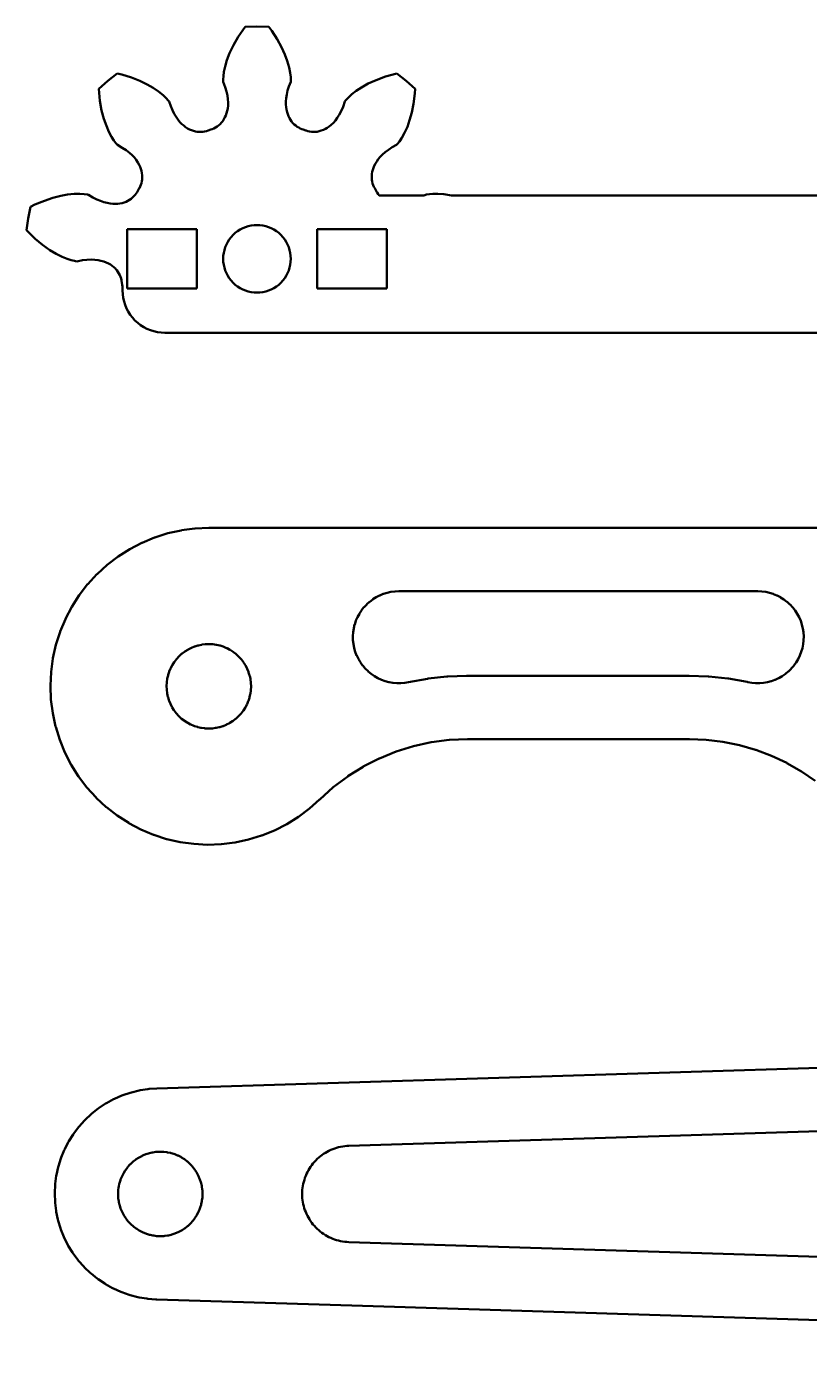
# Paper-space layout 'Presentación1' of a CAD drawing. Header units: millimetres. Extents: x 81 to 218, y 35 to 176.
# Drawn here: x 87.8 to 124.9, y 34.6 to 97.4 of the extents above; entities that cross this region are included whole.
import ezdxf

# ---------------------------------------------------------------- set-up
doc = ezdxf.new("R2010")
doc.units = ezdxf.units.MM
doc.layers.add('Visible (ISO)', color=7, linetype='Continuous', lineweight=50)

psp = doc.layouts.new('Presentación1')

# ---------------------------------------------------------------- linework, layer by layer
at = {"layer": 'Visible (ISO)'}
for p, q in [((97.867, 96.9), (98.187, 97.367)), ((98.753, 97.382), (98.187, 97.367)), ((99.32, 97.367), (98.753, 97.382)), ((99.32, 97.367), (99.453, 97.183)), ((97.636, 96.496), (97.867, 96.9)), ((99.453, 97.183), (99.714, 96.778)), ((99.714, 96.778), (99.919, 96.401)), ((97.331, 95.785), (97.459, 96.123)), ((97.459, 96.123), (97.636, 96.496)), ((99.919, 96.401), (100.075, 96.055)), ((100.075, 96.055), (100.188, 95.75)), ((97.189, 95.237), (97.243, 95.489)), ((97.243, 95.489), (97.331, 95.785)), ((100.188, 95.75), (100.275, 95.441)), ((100.275, 95.441), (100.327, 95.182)), ((91.683, 94.808), (91.258, 94.433)), ((92.126, 95.161), (91.683, 94.808)), ((92.347, 95.106), (92.126, 95.161)), ((92.807, 94.963), (92.347, 95.106)), ((93.207, 94.806), (92.807, 94.963)), ((93.548, 94.642), (93.207, 94.806)), ((97.151, 94.824), (97.152, 94.877)), ((97.153, 94.762), (97.151, 94.824)), ((97.152, 94.877), (97.162, 95.036)), ((97.25, 94.513), (97.153, 94.762)), ((97.162, 95.036), (97.189, 95.237)), ((100.354, 94.762), (100.269, 94.547)), ((100.327, 95.182), (100.35, 94.98)), ((100.35, 94.98), (100.355, 94.824)), ((100.355, 94.824), (100.354, 94.762)), ((104.399, 94.848), (104.024, 94.676)), ((104.835, 95.009), (104.399, 94.848)), ((105.381, 95.161), (104.835, 95.009)), ((105.824, 94.808), (105.381, 95.161)), ((106.248, 94.433), (105.824, 94.808)), ((91.258, 94.433), (91.313, 93.869)), ((93.831, 94.48), (93.548, 94.642)), ((94.096, 94.3), (93.831, 94.48)), ((94.302, 94.134), (94.096, 94.3)), ((94.45, 93.995), (94.302, 94.134)), ((97.311, 94.305), (97.25, 94.513)), ((97.352, 94.115), (97.311, 94.305)), ((97.376, 93.943), (97.352, 94.115)), ((100.162, 94.158), (100.136, 93.988)), ((100.205, 94.344), (100.162, 94.158)), ((100.269, 94.547), (100.205, 94.344)), ((103.247, 94.171), (103.097, 94.035)), ((103.451, 94.329), (103.247, 94.171)), ((103.708, 94.5), (103.451, 94.329)), ((104.024, 94.676), (103.708, 94.5)), ((106.172, 93.728), (106.232, 94.206)), ((106.232, 94.206), (106.248, 94.433)), ((91.313, 93.869), (91.396, 93.412)), ((94.554, 93.879), (94.45, 93.995)), ((94.593, 93.83), (94.554, 93.879)), ((94.666, 93.611), (94.593, 93.83)), ((94.748, 93.415), (94.666, 93.611)), ((97.344, 93.382), (97.367, 93.501)), ((97.367, 93.501), (97.381, 93.643)), ((97.384, 93.786), (97.376, 93.943)), ((97.381, 93.643), (97.384, 93.786)), ((100.124, 93.832), (100.123, 93.689)), ((100.123, 93.689), (100.133, 93.557)), ((100.136, 93.988), (100.124, 93.832)), ((100.133, 93.557), (100.149, 93.445)), ((102.828, 93.577), (102.742, 93.378)), ((102.914, 93.83), (102.828, 93.577)), ((102.952, 93.879), (102.914, 93.83)), ((102.987, 93.919), (102.952, 93.879)), ((103.097, 94.035), (102.987, 93.919)), ((106.086, 93.307), (106.172, 93.728)), ((91.396, 93.412), (91.501, 93.012)), ((91.501, 93.012), (91.619, 92.671)), ((94.834, 93.245), (94.748, 93.415)), ((94.923, 93.097), (94.834, 93.245)), ((95.014, 92.97), (94.923, 93.097)), ((95.106, 92.86), (95.014, 92.97)), ((95.198, 92.765), (95.106, 92.86)), ((97.07, 92.829), (97.13, 92.903)), ((97.13, 92.904), (97.187, 92.988)), ((97.13, 92.903), (97.13, 92.904)), ((97.187, 92.988), (97.238, 93.082)), ((97.238, 93.082), (97.279, 93.174)), ((97.279, 93.174), (97.315, 93.274)), ((97.315, 93.274), (97.344, 93.382)), ((100.149, 93.445), (100.175, 93.332)), ((100.175, 93.332), (100.207, 93.227)), ((100.207, 93.227), (100.246, 93.13)), ((100.246, 93.13), (100.29, 93.04)), ((100.29, 93.04), (100.339, 92.958)), ((100.339, 92.958), (100.394, 92.88)), ((100.394, 92.88), (100.453, 92.81)), ((102.464, 92.934), (102.37, 92.826)), ((102.558, 93.06), (102.464, 92.934)), ((102.651, 93.207), (102.558, 93.06)), ((102.742, 93.378), (102.651, 93.207)), ((105.874, 92.636), (105.984, 92.942)), ((105.984, 92.942), (106.086, 93.307)), ((91.619, 92.671), (91.742, 92.388)), ((91.742, 92.388), (91.863, 92.16)), ((95.283, 92.69), (95.198, 92.765)), ((95.375, 92.62), (95.283, 92.69)), ((95.467, 92.56), (95.375, 92.62)), ((95.559, 92.511), (95.467, 92.56)), ((95.65, 92.47), (95.559, 92.511)), ((95.741, 92.439), (95.65, 92.47)), ((95.833, 92.415), (95.741, 92.439)), ((95.924, 92.399), (95.833, 92.415)), ((96.014, 92.391), (95.924, 92.399)), ((96.104, 92.39), (96.014, 92.391)), ((96.19, 92.396), (96.104, 92.39)), ((96.274, 92.409), (96.19, 92.396)), ((96.354, 92.428), (96.274, 92.409)), ((96.435, 92.454), (96.354, 92.428)), ((96.435, 92.454), (96.572, 92.505)), ((96.572, 92.505), (96.626, 92.524)), ((96.626, 92.524), (96.638, 92.528)), ((96.638, 92.528), (96.71, 92.558)), ((96.71, 92.558), (96.788, 92.598)), ((96.788, 92.598), (96.864, 92.645)), ((96.864, 92.645), (96.937, 92.7)), ((96.937, 92.7), (97.006, 92.761)), ((97.006, 92.761), (97.07, 92.829)), ((100.453, 92.81), (100.517, 92.745)), ((100.517, 92.745), (100.585, 92.687)), ((100.585, 92.687), (100.656, 92.636)), ((100.656, 92.636), (100.728, 92.593)), ((100.728, 92.593), (100.801, 92.556)), ((100.801, 92.556), (100.881, 92.524)), ((100.881, 92.524), (100.935, 92.505)), ((100.935, 92.505), (101.072, 92.454)), ((101.083, 92.45), (101.072, 92.454)), ((101.158, 92.426), (101.083, 92.45)), ((101.243, 92.407), (101.158, 92.426)), ((101.332, 92.394), (101.243, 92.407)), ((101.423, 92.389), (101.332, 92.394)), ((101.515, 92.392), (101.423, 92.389)), ((101.608, 92.402), (101.515, 92.392)), ((101.701, 92.421), (101.608, 92.402)), ((101.702, 92.421), (101.701, 92.421)), ((101.8, 92.45), (101.702, 92.421)), ((101.899, 92.488), (101.8, 92.45)), ((101.99, 92.532), (101.899, 92.488)), ((102.082, 92.586), (101.99, 92.532)), ((102.174, 92.65), (102.082, 92.586)), ((102.267, 92.727), (102.174, 92.65)), ((102.37, 92.826), (102.267, 92.727)), ((105.615, 92.112), (105.742, 92.343)), ((105.742, 92.343), (105.874, 92.636)), ((91.863, 92.16), (91.971, 91.988)), ((91.971, 91.988), (92.066, 91.86)), ((92.066, 91.86), (92.1, 91.819)), ((92.1, 91.819), (92.141, 91.772)), ((92.141, 91.772), (92.375, 91.644)), ((92.375, 91.644), (92.556, 91.525)), ((104.984, 91.548), (105.162, 91.662)), ((105.162, 91.662), (105.366, 91.772)), ((105.366, 91.772), (105.407, 91.819)), ((105.407, 91.819), (105.503, 91.942)), ((105.503, 91.942), (105.615, 92.112)), ((92.556, 91.525), (92.709, 91.406)), ((92.709, 91.406), (92.838, 91.288)), ((92.838, 91.288), (92.945, 91.174)), ((92.945, 91.174), (93.035, 91.062)), ((93.035, 91.062), (93.115, 90.944)), ((104.363, 90.895), (104.422, 90.991)), ((104.422, 90.991), (104.499, 91.099)), ((104.499, 91.099), (104.592, 91.208)), ((104.592, 91.208), (104.702, 91.32)), ((104.702, 91.32), (104.831, 91.433)), ((104.831, 91.433), (104.984, 91.548)), ((93.115, 90.944), (93.174, 90.839)), ((93.174, 90.839), (93.222, 90.737)), ((93.222, 90.737), (93.259, 90.637)), ((93.259, 90.637), (93.286, 90.54)), ((93.286, 90.54), (93.307, 90.436)), ((93.307, 90.436), (93.318, 90.335)), ((104.187, 90.305), (104.195, 90.4)), ((104.195, 90.4), (104.21, 90.495)), ((104.21, 90.495), (104.234, 90.592)), ((104.234, 90.592), (104.267, 90.691)), ((104.267, 90.691), (104.31, 90.792)), ((104.31, 90.792), (104.363, 90.895)), ((93.074, 89.543), (93.176, 89.72)), ((93.182, 89.73), (93.176, 89.72)), ((93.218, 89.799), (93.182, 89.73)), ((93.252, 89.88), (93.218, 89.799)), ((93.28, 89.965), (93.252, 89.88)), ((93.301, 90.054), (93.28, 89.965)), ((93.314, 90.145), (93.301, 90.054)), ((93.32, 90.238), (93.314, 90.145)), ((93.318, 90.335), (93.318, 90.334)), ((93.318, 90.334), (93.32, 90.238)), ((104.187, 90.213), (104.187, 90.305)), ((104.195, 90.123), (104.187, 90.213)), ((104.21, 90.035), (104.195, 90.123)), ((104.231, 89.95), (104.21, 90.035)), ((104.258, 89.87), (104.231, 89.95)), ((104.291, 89.795), (104.258, 89.87)), ((104.331, 89.72), (104.291, 89.795)), ((104.331, 89.72), (104.433, 89.543)), ((88.682, 89.133), (88.238, 88.947)), ((89.089, 89.27), (88.682, 89.133)), ((89.457, 89.364), (89.089, 89.27)), ((89.777, 89.421), (89.457, 89.364)), ((90.096, 89.454), (89.777, 89.421)), ((90.36, 89.459), (90.096, 89.454)), ((90.563, 89.447), (90.36, 89.459)), ((90.718, 89.426), (90.563, 89.447)), ((90.779, 89.413), (90.718, 89.426)), ((90.976, 89.292), (90.779, 89.413)), ((91.164, 89.195), (90.976, 89.292)), ((91.34, 89.12), (91.164, 89.195)), ((91.503, 89.064), (91.34, 89.12)), ((92.639, 89.126), (92.553, 89.085)), ((92.718, 89.172), (92.639, 89.126)), ((92.793, 89.224), (92.718, 89.172)), ((92.862, 89.281), (92.793, 89.224)), ((92.924, 89.341), (92.862, 89.281)), ((92.98, 89.405), (92.924, 89.341)), ((93.029, 89.471), (92.98, 89.405)), ((93.074, 89.543), (93.029, 89.471)), ((104.448, 89.517), (104.433, 89.543)), ((104.496, 89.445), (104.448, 89.517)), ((104.546, 89.382), (104.496, 89.445)), ((106.68, 89.382), (104.546, 89.382)), ((106.68, 89.382), (106.704, 89.397)), ((106.704, 89.397), (106.728, 89.413)), ((106.789, 89.426), (106.728, 89.413)), ((106.917, 89.445), (106.789, 89.426)), ((107.087, 89.458), (106.917, 89.445)), ((107.316, 89.458), (107.087, 89.458)), ((107.595, 89.438), (107.316, 89.458)), ((107.961, 89.382), (107.595, 89.438)), ((128.99, 89.382), (107.961, 89.382)), ((88.033, 88.847), (87.92, 88.292)), ((88.238, 88.947), (88.033, 88.847)), ((91.654, 89.025), (91.503, 89.064)), ((91.795, 89), (91.654, 89.025)), ((91.927, 88.986), (91.795, 89)), ((92.04, 88.983), (91.927, 88.986)), ((92.156, 88.989), (92.04, 88.983)), ((92.265, 89.002), (92.156, 88.989)), ((92.367, 89.023), (92.265, 89.002)), ((92.463, 89.051), (92.367, 89.023)), ((92.553, 89.085), (92.463, 89.051)), ((87.92, 88.292), (87.836, 87.732)), ((98.077, 87.832), (98.206, 87.885)), ((98.206, 87.885), (98.339, 87.927)), ((98.339, 87.927), (98.475, 87.958)), ((98.475, 87.958), (98.614, 87.976)), ((98.614, 87.976), (98.753, 87.982)), ((98.753, 87.982), (98.893, 87.976)), ((98.893, 87.976), (99.031, 87.958)), ((99.031, 87.958), (99.167, 87.927)), ((99.167, 87.927), (99.301, 87.885)), ((99.301, 87.885), (99.43, 87.832)), ((87.836, 87.732), (88.241, 87.335)), ((88.241, 87.335), (88.599, 87.038)), ((92.603, 87.782), (95.903, 87.782)), ((92.603, 84.982), (92.603, 87.782)), ((95.903, 87.782), (95.903, 84.982)), ((97.368, 87.182), (97.443, 87.3)), ((97.443, 87.3), (97.528, 87.41)), ((97.528, 87.41), (97.622, 87.513)), ((97.622, 87.513), (97.725, 87.608)), ((97.725, 87.608), (97.836, 87.693)), ((97.836, 87.693), (97.953, 87.768)), ((97.953, 87.768), (98.077, 87.832)), ((99.43, 87.832), (99.553, 87.768)), ((99.553, 87.768), (99.671, 87.693)), ((99.671, 87.693), (99.782, 87.608)), ((99.782, 87.608), (99.885, 87.513)), ((99.885, 87.513), (99.979, 87.41)), ((99.979, 87.41), (100.064, 87.3)), ((100.064, 87.3), (100.139, 87.182)), ((101.603, 87.782), (104.903, 87.782)), ((101.603, 84.982), (101.603, 87.782)), ((104.903, 87.782), (104.903, 84.982)), ((88.599, 87.038), (88.936, 86.799)), ((88.936, 86.799), (89.246, 86.614)), ((89.246, 86.614), (89.522, 86.476)), ((97.159, 86.521), (97.178, 86.66)), ((97.178, 86.66), (97.208, 86.796)), ((97.208, 86.796), (97.25, 86.929)), ((97.25, 86.929), (97.303, 87.058)), ((97.303, 87.058), (97.368, 87.182)), ((100.139, 87.182), (100.203, 87.058)), ((100.203, 87.058), (100.257, 86.929)), ((100.257, 86.929), (100.299, 86.796)), ((100.299, 86.796), (100.329, 86.66)), ((100.329, 86.66), (100.347, 86.521)), ((89.522, 86.476), (89.761, 86.379)), ((89.761, 86.379), (89.954, 86.317)), ((89.954, 86.317), (90.11, 86.28)), ((90.11, 86.28), (90.161, 86.27)), ((90.161, 86.27), (90.223, 86.261)), ((90.223, 86.261), (90.485, 86.313)), ((90.485, 86.313), (90.7, 86.338)), ((90.7, 86.338), (90.894, 86.345)), ((90.894, 86.345), (91.068, 86.338)), ((91.068, 86.338), (91.224, 86.319)), ((91.224, 86.319), (91.364, 86.292)), ((91.364, 86.292), (91.502, 86.252)), ((91.502, 86.252), (91.615, 86.21)), ((91.615, 86.21), (91.716, 86.162)), ((91.716, 86.162), (91.809, 86.11)), ((91.809, 86.11), (91.892, 86.053)), ((91.892, 86.053), (91.975, 85.987)), ((91.975, 85.987), (92.049, 85.916)), ((97.153, 86.382), (97.159, 86.521)), ((97.159, 86.242), (97.153, 86.382)), ((97.178, 86.104), (97.159, 86.242)), ((97.208, 85.968), (97.178, 86.104)), ((97.25, 85.835), (97.208, 85.968)), ((100.299, 85.968), (100.257, 85.835)), ((100.329, 86.104), (100.299, 85.968)), ((100.347, 86.242), (100.329, 86.104)), ((100.347, 86.521), (100.353, 86.382)), ((100.353, 86.382), (100.347, 86.242)), ((92.049, 85.916), (92.049, 85.915)), ((92.049, 85.915), (92.112, 85.844)), ((92.112, 85.844), (92.168, 85.768)), ((92.168, 85.768), (92.216, 85.69)), ((92.216, 85.69), (92.257, 85.608)), ((92.257, 85.608), (92.291, 85.525)), ((92.291, 85.525), (92.316, 85.442)), ((92.316, 85.442), (92.333, 85.366)), ((92.333, 85.366), (92.335, 85.354)), ((92.371, 85.153), (92.335, 85.354)), ((97.303, 85.706), (97.25, 85.835)), ((97.368, 85.582), (97.303, 85.706)), ((97.443, 85.464), (97.368, 85.582)), ((97.528, 85.353), (97.443, 85.464)), ((97.622, 85.251), (97.528, 85.353)), ((99.979, 85.353), (99.885, 85.251)), ((100.064, 85.464), (99.979, 85.353)), ((100.139, 85.582), (100.064, 85.464)), ((100.203, 85.706), (100.139, 85.582)), ((100.257, 85.835), (100.203, 85.706)), ((92.371, 85.153), (92.383, 85.069)), ((92.383, 85.069), (92.387, 84.988)), ((92.387, 84.988), (92.388, 84.967)), ((92.388, 84.967), (92.388, 84.882)), ((92.388, 84.882), (92.395, 84.708)), ((92.395, 84.708), (92.418, 84.535)), ((95.903, 84.982), (92.603, 84.982)), ((97.725, 85.156), (97.622, 85.251)), ((97.836, 85.071), (97.725, 85.156)), ((97.953, 84.996), (97.836, 85.071)), ((98.077, 84.932), (97.953, 84.996)), ((98.206, 84.878), (98.077, 84.932)), ((98.339, 84.836), (98.206, 84.878)), ((98.475, 84.806), (98.339, 84.836)), ((98.614, 84.788), (98.475, 84.806)), ((98.753, 84.782), (98.614, 84.788)), ((98.893, 84.788), (98.753, 84.782)), ((99.031, 84.806), (98.893, 84.788)), ((99.167, 84.836), (99.031, 84.806)), ((99.301, 84.878), (99.167, 84.836)), ((99.43, 84.932), (99.301, 84.878)), ((99.553, 84.996), (99.43, 84.932)), ((99.671, 85.071), (99.553, 84.996)), ((99.782, 85.156), (99.671, 85.071)), ((99.885, 85.251), (99.782, 85.156)), ((104.903, 84.982), (101.603, 84.982)), ((92.418, 84.535), (92.456, 84.364)), ((92.456, 84.364), (92.508, 84.198)), ((92.508, 84.198), (92.575, 84.037)), ((92.575, 84.037), (92.656, 83.882)), ((92.656, 83.882), (92.749, 83.735)), ((92.749, 83.735), (92.856, 83.596)), ((92.856, 83.596), (92.973, 83.468)), ((92.856, 83.596), (92.911, 83.533)), ((92.973, 83.468), (92.911, 83.533)), ((92.973, 83.468), (93.102, 83.35)), ((93.102, 83.35), (93.24, 83.244)), ((93.24, 83.244), (93.388, 83.15)), ((93.388, 83.15), (93.542, 83.069)), ((93.542, 83.069), (93.704, 83.003)), ((93.704, 83.003), (93.87, 82.95)), ((93.87, 82.95), (94.04, 82.912)), ((94.04, 82.912), (94.213, 82.89)), ((94.213, 82.89), (94.388, 82.882)), ((94.388, 82.882), (127.54, 82.882)), ((94.535, 73.386), (95.166, 73.525)), ((95.166, 73.525), (95.172, 73.527)), ((95.172, 73.527), (95.813, 73.611)), ((95.813, 73.611), (95.819, 73.612)), ((95.819, 73.612), (96.465, 73.64)), ((96.465, 73.64), (96.471, 73.64)), ((96.471, 73.64), (96.798, 73.64)), ((96.798, 73.64), (131.315, 73.64)), ((92.73, 72.64), (93.303, 72.938)), ((93.303, 72.938), (93.309, 72.941)), ((93.309, 72.941), (93.906, 73.188)), ((93.906, 73.188), (93.912, 73.19)), ((93.912, 73.19), (94.529, 73.384)), ((94.529, 73.384), (94.535, 73.386)), ((91.66, 71.894), (92.174, 72.287)), ((92.174, 72.287), (92.179, 72.291)), ((92.179, 72.291), (92.724, 72.637)), ((92.724, 72.637), (92.73, 72.64)), ((91.178, 71.454), (91.656, 71.89)), ((91.656, 71.89), (91.66, 71.894)), ((90.338, 70.457), (90.733, 70.969)), ((90.733, 70.969), (90.736, 70.974)), ((90.736, 70.974), (91.174, 71.45)), ((91.174, 71.45), (91.178, 71.454)), ((89.986, 69.908), (90.335, 70.452)), ((90.335, 70.452), (90.338, 70.457)), ((104.396, 70.356), (104.244, 70.261)), ((104.403, 70.359), (104.396, 70.356)), ((104.563, 70.442), (104.403, 70.359)), ((104.569, 70.444), (104.563, 70.442)), ((104.736, 70.512), (104.569, 70.444)), ((104.743, 70.514), (104.736, 70.512)), ((104.915, 70.568), (104.743, 70.514)), ((104.922, 70.569), (104.915, 70.568)), ((105.098, 70.608), (104.922, 70.569)), ((105.105, 70.609), (105.098, 70.608)), ((105.284, 70.632), (105.105, 70.609)), ((105.291, 70.632), (105.284, 70.632)), ((105.471, 70.64), (105.291, 70.632)), ((121.833, 70.64), (105.471, 70.64)), ((122.471, 70.64), (121.833, 70.64)), ((122.478, 70.64), (122.471, 70.64)), ((122.658, 70.632), (122.478, 70.64)), ((122.665, 70.631), (122.658, 70.632)), ((122.843, 70.608), (122.665, 70.631)), ((122.85, 70.606), (122.843, 70.608)), ((123.026, 70.568), (122.85, 70.606)), ((123.033, 70.566), (123.026, 70.568)), ((123.205, 70.512), (123.033, 70.566)), ((123.212, 70.51), (123.205, 70.512)), ((123.379, 70.442), (123.212, 70.51)), ((123.385, 70.438), (123.379, 70.442)), ((123.545, 70.356), (123.385, 70.438)), ((123.551, 70.352), (123.545, 70.356)), ((123.704, 70.257), (123.551, 70.352)), ((89.683, 69.33), (89.983, 69.902)), ((89.983, 69.902), (89.986, 69.908)), ((103.705, 69.735), (103.606, 69.585)), ((103.709, 69.741), (103.705, 69.735)), ((103.821, 69.882), (103.709, 69.741)), ((103.825, 69.888), (103.821, 69.882)), ((103.949, 70.019), (103.825, 69.888)), ((103.954, 70.024), (103.949, 70.019)), ((104.088, 70.144), (103.954, 70.024)), ((104.094, 70.148), (104.088, 70.144)), ((104.238, 70.257), (104.094, 70.148)), ((104.244, 70.261), (104.238, 70.257)), ((123.71, 70.253), (123.704, 70.257)), ((123.853, 70.144), (123.71, 70.253)), ((123.859, 70.139), (123.853, 70.144)), ((123.993, 70.019), (123.859, 70.139)), ((123.998, 70.014), (123.993, 70.019)), ((124.121, 69.882), (123.998, 70.014)), ((124.125, 69.877), (124.121, 69.882)), ((124.237, 69.735), (124.125, 69.877)), ((124.24, 69.729), (124.237, 69.735)), ((124.339, 69.579), (124.24, 69.729)), ((89.431, 68.728), (89.68, 69.324)), ((89.68, 69.324), (89.683, 69.33)), ((103.379, 69.065), (103.337, 68.889)), ((103.382, 69.071), (103.379, 69.065)), ((103.439, 69.242), (103.382, 69.071)), ((103.442, 69.249), (103.439, 69.242)), ((103.513, 69.414), (103.442, 69.249)), ((103.517, 69.42), (103.513, 69.414)), ((103.602, 69.579), (103.517, 69.42)), ((103.606, 69.585), (103.602, 69.579)), ((124.343, 69.573), (124.339, 69.579)), ((124.428, 69.414), (124.343, 69.573)), ((124.431, 69.408), (124.428, 69.414)), ((124.503, 69.242), (124.431, 69.408)), ((124.505, 69.236), (124.503, 69.242)), ((124.562, 69.065), (124.505, 69.236)), ((124.564, 69.058), (124.562, 69.065)), ((124.606, 68.883), (124.564, 69.058)), ((89.233, 68.106), (89.429, 68.722)), ((89.429, 68.722), (89.431, 68.728)), ((103.296, 68.518), (103.295, 68.511)), ((103.295, 68.511), (103.299, 68.33)), ((103.307, 68.697), (103.296, 68.518)), ((103.309, 68.704), (103.307, 68.697)), ((103.336, 68.883), (103.309, 68.704)), ((103.337, 68.889), (103.336, 68.883)), ((124.607, 68.876), (124.606, 68.883)), ((124.634, 68.697), (124.607, 68.876)), ((124.634, 68.69), (124.634, 68.697)), ((124.646, 68.511), (124.634, 68.69)), ((124.642, 68.323), (124.646, 68.504)), ((124.646, 68.504), (124.646, 68.511)), ((89.089, 67.469), (89.232, 68.1)), ((89.232, 68.1), (89.233, 68.106)), ((95.324, 67.778), (95.203, 67.686)), ((95.343, 67.791), (95.324, 67.778)), ((95.471, 67.872), (95.343, 67.791)), ((95.491, 67.883), (95.471, 67.872)), ((95.625, 67.953), (95.491, 67.883)), ((95.647, 67.961), (95.625, 67.953)), ((95.787, 68.019), (95.647, 67.961)), ((95.809, 68.026), (95.787, 68.019)), ((95.953, 68.072), (95.809, 68.026)), ((95.976, 68.077), (95.953, 68.072)), ((96.123, 68.11), (95.976, 68.077)), ((96.146, 68.113), (96.123, 68.11)), ((96.296, 68.132), (96.146, 68.113)), ((96.319, 68.133), (96.296, 68.132)), ((96.471, 68.14), (96.319, 68.133)), ((96.494, 68.139), (96.471, 68.14)), ((96.645, 68.132), (96.494, 68.139)), ((96.668, 68.129), (96.645, 68.132)), ((96.818, 68.11), (96.668, 68.129)), ((96.841, 68.105), (96.818, 68.11)), ((96.988, 68.072), (96.841, 68.105)), ((97.01, 68.065), (96.988, 68.072)), ((97.155, 68.019), (97.01, 68.065)), ((97.176, 68.011), (97.155, 68.019)), ((97.316, 67.953), (97.176, 68.011)), ((97.336, 67.942), (97.316, 67.953)), ((97.471, 67.872), (97.336, 67.942)), ((97.49, 67.86), (97.471, 67.872)), ((97.618, 67.778), (97.49, 67.86)), ((97.636, 67.764), (97.618, 67.778)), ((97.756, 67.672), (97.636, 67.764)), ((103.299, 68.33), (103.3, 68.323)), ((103.3, 68.323), (103.319, 68.144)), ((103.319, 68.144), (103.32, 68.137)), ((103.32, 68.137), (103.354, 67.96)), ((103.354, 67.96), (103.356, 67.954)), ((103.356, 67.954), (103.406, 67.78)), ((103.406, 67.78), (103.408, 67.774)), ((103.408, 67.774), (103.472, 67.605)), ((124.467, 67.599), (124.531, 67.767)), ((124.531, 67.767), (124.534, 67.774)), ((124.534, 67.774), (124.584, 67.947)), ((124.584, 67.947), (124.586, 67.954)), ((124.586, 67.954), (124.62, 68.13)), ((124.62, 68.13), (124.622, 68.137)), ((124.622, 68.137), (124.641, 68.316)), ((124.641, 68.316), (124.642, 68.323)), ((89.002, 66.823), (89.089, 67.463)), ((89.089, 67.463), (89.089, 67.469)), ((94.739, 67.14), (94.669, 67.006)), ((94.751, 67.159), (94.739, 67.14)), ((94.832, 67.287), (94.751, 67.159)), ((94.846, 67.305), (94.832, 67.287)), ((94.939, 67.426), (94.846, 67.305)), ((94.954, 67.443), (94.939, 67.426)), ((95.057, 67.554), (94.954, 67.443)), ((95.074, 67.57), (95.057, 67.554)), ((95.185, 67.672), (95.074, 67.57)), ((95.203, 67.686), (95.185, 67.672)), ((97.773, 67.657), (97.756, 67.672)), ((97.885, 67.554), (97.773, 67.657)), ((97.901, 67.537), (97.885, 67.554)), ((98.003, 67.426), (97.901, 67.537)), ((98.017, 67.407), (98.003, 67.426)), ((98.109, 67.287), (98.017, 67.407)), ((98.121, 67.268), (98.109, 67.287)), ((98.203, 67.14), (98.121, 67.268)), ((98.213, 67.12), (98.203, 67.14)), ((103.472, 67.605), (103.475, 67.599)), ((103.475, 67.599), (103.553, 67.437)), ((103.553, 67.437), (103.556, 67.43)), ((103.556, 67.43), (103.649, 67.276)), ((103.649, 67.276), (103.652, 67.27)), ((103.652, 67.27), (103.758, 67.123)), ((124.18, 67.118), (124.285, 67.264)), ((124.285, 67.264), (124.289, 67.27)), ((124.289, 67.27), (124.382, 67.424)), ((124.382, 67.424), (124.385, 67.43)), ((124.385, 67.43), (124.464, 67.592)), ((124.464, 67.592), (124.467, 67.599)), ((88.971, 66.171), (89.002, 66.816)), ((89.002, 66.816), (89.002, 66.823)), ((94.506, 66.51), (94.501, 66.487)), ((94.539, 66.658), (94.506, 66.51)), ((94.546, 66.68), (94.539, 66.658)), ((94.591, 66.824), (94.546, 66.68)), ((94.6, 66.845), (94.591, 66.824)), ((94.658, 66.985), (94.6, 66.845)), ((94.669, 67.006), (94.658, 66.985)), ((98.283, 66.985), (98.213, 67.12)), ((98.292, 66.964), (98.283, 66.985)), ((98.35, 66.824), (98.292, 66.964)), ((98.357, 66.802), (98.35, 66.824)), ((98.403, 66.658), (98.357, 66.802)), ((98.408, 66.635), (98.403, 66.658)), ((98.44, 66.487), (98.408, 66.635)), ((103.758, 67.123), (103.762, 67.118)), ((103.762, 67.118), (103.879, 66.981)), ((103.879, 66.981), (103.884, 66.976)), ((103.884, 66.976), (104.013, 66.85)), ((104.013, 66.85), (104.018, 66.845)), ((104.018, 66.845), (104.157, 66.73)), ((104.157, 66.73), (104.162, 66.726)), ((104.162, 66.726), (104.311, 66.624)), ((104.311, 66.624), (104.317, 66.62)), ((104.317, 66.62), (104.473, 66.531)), ((104.473, 66.531), (104.48, 66.527)), ((104.48, 66.527), (104.643, 66.452)), ((106.821, 66.5), (106.856, 66.506)), ((106.856, 66.506), (107.75, 66.603)), ((107.75, 66.603), (107.784, 66.606)), ((107.784, 66.606), (108.683, 66.639)), ((108.683, 66.639), (108.718, 66.64)), ((108.718, 66.64), (109.113, 66.64)), ((109.113, 66.64), (119.223, 66.64)), ((119.223, 66.64), (120.122, 66.608)), ((120.122, 66.608), (120.157, 66.606)), ((120.157, 66.606), (121.051, 66.51)), ((121.051, 66.51), (121.086, 66.506)), ((121.086, 66.506), (121.971, 66.345)), ((123.292, 66.449), (123.456, 66.524)), ((123.456, 66.524), (123.462, 66.527)), ((123.462, 66.527), (123.619, 66.616)), ((123.619, 66.616), (123.625, 66.62)), ((123.625, 66.62), (123.773, 66.722)), ((123.773, 66.722), (123.779, 66.726)), ((123.779, 66.726), (123.918, 66.84)), ((123.918, 66.84), (123.924, 66.845)), ((123.924, 66.845), (124.053, 66.971)), ((124.053, 66.971), (124.058, 66.976)), ((124.058, 66.976), (124.175, 67.112)), ((124.175, 67.112), (124.18, 67.118)), ((88.971, 66.165), (88.971, 66.171)), ((88.997, 65.519), (88.971, 66.165)), ((94.472, 66.163), (94.471, 66.14)), ((94.471, 66.14), (94.477, 65.989)), ((94.478, 66.314), (94.472, 66.163)), ((94.477, 65.989), (94.478, 65.966)), ((94.481, 66.337), (94.478, 66.314)), ((94.478, 65.966), (94.498, 65.816)), ((94.501, 66.487), (94.481, 66.337)), ((98.443, 66.465), (98.44, 66.487)), ((98.44, 65.793), (98.46, 65.943)), ((98.463, 66.314), (98.443, 66.465)), ((98.46, 65.943), (98.463, 65.966)), ((98.464, 66.291), (98.463, 66.314)), ((98.463, 65.966), (98.47, 66.117)), ((98.471, 66.14), (98.464, 66.291)), ((98.47, 66.117), (98.471, 66.14)), ((104.643, 66.452), (104.65, 66.449)), ((104.65, 66.449), (104.819, 66.389)), ((104.819, 66.389), (104.826, 66.386)), ((104.826, 66.386), (105, 66.34)), ((105, 66.34), (105.007, 66.338)), ((105.007, 66.338), (105.185, 66.308)), ((105.185, 66.308), (105.192, 66.307)), ((105.192, 66.307), (105.371, 66.291)), ((105.371, 66.291), (105.378, 66.29)), ((105.378, 66.29), (105.558, 66.291)), ((105.558, 66.291), (105.565, 66.291)), ((105.565, 66.291), (105.745, 66.306)), ((105.745, 66.306), (105.752, 66.307)), ((105.752, 66.307), (105.929, 66.338)), ((105.929, 66.338), (105.936, 66.339)), ((105.936, 66.339), (106.821, 66.5)), ((121.971, 66.345), (122.005, 66.339)), ((122.005, 66.339), (122.183, 66.308)), ((122.183, 66.308), (122.19, 66.307)), ((122.19, 66.307), (122.369, 66.291)), ((122.369, 66.291), (122.376, 66.291)), ((122.376, 66.291), (122.556, 66.29)), ((122.556, 66.29), (122.563, 66.29)), ((122.563, 66.29), (122.743, 66.306)), ((122.743, 66.306), (122.75, 66.307)), ((122.75, 66.307), (122.927, 66.337)), ((122.927, 66.337), (122.934, 66.338)), ((122.934, 66.338), (123.109, 66.384)), ((123.109, 66.384), (123.115, 66.386)), ((123.115, 66.386), (123.285, 66.447)), ((123.285, 66.447), (123.292, 66.449)), ((88.997, 65.513), (88.997, 65.519)), ((89.079, 64.871), (88.997, 65.513)), ((94.498, 65.816), (94.501, 65.793)), ((94.501, 65.793), (94.534, 65.645)), ((94.534, 65.645), (94.539, 65.622)), ((94.539, 65.622), (94.584, 65.478)), ((94.584, 65.478), (94.591, 65.456)), ((94.591, 65.456), (94.649, 65.316)), ((94.649, 65.316), (94.658, 65.295)), ((94.658, 65.295), (94.728, 65.16)), ((98.203, 65.14), (98.273, 65.274)), ((98.273, 65.274), (98.283, 65.295)), ((98.283, 65.295), (98.341, 65.435)), ((98.341, 65.435), (98.35, 65.456)), ((98.35, 65.456), (98.396, 65.6)), ((98.396, 65.6), (98.403, 65.622)), ((98.403, 65.622), (98.435, 65.77)), ((98.435, 65.77), (98.44, 65.793)), ((89.08, 64.865), (89.079, 64.871)), ((89.217, 64.233), (89.08, 64.865)), ((94.728, 65.16), (94.739, 65.14)), ((94.739, 65.14), (94.82, 65.012)), ((94.82, 65.012), (94.832, 64.993)), ((94.832, 64.993), (94.925, 64.873)), ((94.925, 64.873), (94.939, 64.854)), ((94.939, 64.854), (95.041, 64.743)), ((95.041, 64.743), (95.057, 64.726)), ((95.057, 64.726), (95.168, 64.624)), ((95.168, 64.624), (95.185, 64.608)), ((97.756, 64.608), (97.868, 64.71)), ((97.868, 64.71), (97.885, 64.726)), ((97.885, 64.726), (97.987, 64.837)), ((97.987, 64.837), (98.003, 64.854)), ((98.003, 64.854), (98.095, 64.975)), ((98.095, 64.975), (98.109, 64.993)), ((98.109, 64.993), (98.19, 65.121)), ((98.19, 65.121), (98.203, 65.14)), ((89.219, 64.228), (89.217, 64.233)), ((89.41, 63.61), (89.219, 64.228)), ((95.185, 64.608), (95.305, 64.516)), ((95.305, 64.516), (95.324, 64.502)), ((95.324, 64.502), (95.451, 64.42)), ((95.451, 64.42), (95.471, 64.408)), ((95.471, 64.408), (95.605, 64.338)), ((95.605, 64.338), (95.625, 64.327)), ((95.625, 64.327), (95.765, 64.269)), ((95.765, 64.269), (95.787, 64.261)), ((95.787, 64.261), (95.931, 64.215)), ((95.931, 64.215), (95.953, 64.208)), ((95.953, 64.208), (96.101, 64.175)), ((96.101, 64.175), (96.123, 64.17)), ((96.123, 64.17), (96.274, 64.151)), ((96.274, 64.151), (96.296, 64.148)), ((96.296, 64.148), (96.448, 64.141)), ((96.448, 64.141), (96.471, 64.14)), ((96.471, 64.14), (96.622, 64.147)), ((96.622, 64.147), (96.645, 64.148)), ((96.645, 64.148), (96.795, 64.167)), ((96.795, 64.167), (96.818, 64.17)), ((96.818, 64.17), (96.966, 64.203)), ((96.966, 64.203), (96.988, 64.208)), ((96.988, 64.208), (97.133, 64.254)), ((97.133, 64.254), (97.155, 64.261)), ((97.155, 64.261), (97.295, 64.319)), ((97.295, 64.319), (97.316, 64.327)), ((97.316, 64.327), (97.45, 64.397)), ((97.45, 64.397), (97.471, 64.408)), ((97.471, 64.408), (97.598, 64.489)), ((97.598, 64.489), (97.618, 64.502)), ((97.618, 64.502), (97.738, 64.594)), ((97.738, 64.594), (97.756, 64.608)), ((89.413, 63.604), (89.41, 63.61)), ((89.657, 63.006), (89.413, 63.604)), ((107.004, 63.492), (106.171, 63.31)), ((107.012, 63.493), (107.004, 63.492)), ((107.858, 63.603), (107.012, 63.493)), ((107.866, 63.603), (107.858, 63.603)), ((108.718, 63.64), (107.866, 63.603)), ((119.125, 63.64), (108.718, 63.64)), ((119.223, 63.64), (119.125, 63.64)), ((119.231, 63.64), (119.223, 63.64)), ((120.023, 63.608), (119.231, 63.64)), ((120.03, 63.607), (120.023, 63.608)), ((120.817, 63.512), (120.03, 63.607)), ((120.824, 63.511), (120.817, 63.512)), ((121.601, 63.353), (120.824, 63.511)), ((89.66, 63), (89.657, 63.006)), ((89.955, 62.425), (89.66, 63)), ((105.341, 63.052), (104.551, 62.73)), ((105.348, 63.055), (105.341, 63.052)), ((106.163, 63.308), (105.348, 63.055)), ((106.171, 63.31), (106.163, 63.308)), ((121.608, 63.351), (121.601, 63.353)), ((122.37, 63.132), (121.608, 63.351)), ((122.377, 63.13), (122.37, 63.132)), ((123.118, 62.85), (122.377, 63.13)), ((123.125, 62.847), (123.118, 62.85)), ((123.842, 62.51), (123.125, 62.847)), ((89.958, 62.42), (89.955, 62.425)), ((90.303, 61.873), (89.958, 62.42)), ((103.777, 62.334), (103.054, 61.881)), ((103.784, 62.338), (103.777, 62.334)), ((104.543, 62.727), (103.784, 62.338)), ((104.551, 62.73), (104.543, 62.727)), ((123.848, 62.506), (123.842, 62.51)), ((124.536, 62.112), (123.848, 62.506)), ((124.542, 62.108), (124.536, 62.112)), ((90.307, 61.868), (90.303, 61.873)), ((90.697, 61.353), (90.307, 61.868)), ((103.048, 61.877), (102.367, 61.363)), ((103.054, 61.881), (103.048, 61.877)), ((125.196, 61.66), (124.542, 62.108)), ((90.701, 61.349), (90.697, 61.353)), ((91.135, 60.869), (90.701, 61.349)), ((91.14, 60.865), (91.135, 60.869)), ((91.613, 60.425), (91.14, 60.865)), ((102.36, 61.358), (101.726, 60.788)), ((102.367, 61.363), (102.36, 61.358)), ((91.618, 60.422), (91.613, 60.425)), ((92.129, 60.025), (91.618, 60.422)), ((101.234, 60.347), (100.717, 59.958)), ((101.239, 60.351), (101.234, 60.347)), ((101.72, 60.783), (101.239, 60.351)), ((101.726, 60.788), (101.72, 60.783)), ((92.134, 60.022), (92.129, 60.025)), ((92.677, 59.671), (92.134, 60.022)), ((92.682, 59.668), (92.677, 59.671)), ((93.253, 59.365), (92.682, 59.668)), ((100.159, 59.609), (99.582, 59.316)), ((100.164, 59.613), (100.159, 59.609)), ((100.712, 59.955), (100.164, 59.613)), ((100.717, 59.958), (100.712, 59.955)), ((93.259, 59.363), (93.253, 59.365)), ((93.855, 59.111), (93.259, 59.363)), ((93.86, 59.109), (93.855, 59.111)), ((94.475, 58.91), (93.86, 59.109)), ((98.972, 59.069), (98.354, 58.881)), ((98.978, 59.072), (98.972, 59.069)), ((99.577, 59.314), (98.978, 59.072)), ((99.582, 59.316), (99.577, 59.314)), ((94.481, 58.909), (94.475, 58.91)), ((95.111, 58.764), (94.481, 58.909)), ((95.118, 58.763), (95.111, 58.764)), ((95.758, 58.674), (95.118, 58.763)), ((95.764, 58.674), (95.758, 58.674)), ((96.41, 58.64), (95.764, 58.674)), ((96.416, 58.641), (96.41, 58.64)), ((97.062, 58.663), (96.416, 58.641)), ((97.068, 58.664), (97.062, 58.663)), ((97.709, 58.743), (97.068, 58.664)), ((97.715, 58.744), (97.709, 58.743)), ((98.348, 58.879), (97.715, 58.744)), ((98.354, 58.881), (98.348, 58.879)), ((94.017, 47.102), (164.15, 49.292)), ((93.22, 47.011), (93.59, 47.071)), ((93.59, 47.071), (93.643, 47.075)), ((93.643, 47.075), (94.017, 47.102)), ((91.629, 46.407), (91.958, 46.588)), ((91.958, 46.588), (92.006, 46.609)), ((92.006, 46.609), (92.349, 46.76)), ((92.349, 46.76), (92.399, 46.778)), ((92.399, 46.778), (92.753, 46.899)), ((92.753, 46.899), (92.805, 46.912)), ((92.805, 46.912), (93.168, 47.003)), ((93.168, 47.003), (93.22, 47.011)), ((90.621, 45.621), (90.893, 45.879)), ((90.893, 45.879), (90.934, 45.912)), ((90.934, 45.912), (91.227, 46.145)), ((91.227, 46.145), (91.271, 46.174)), ((91.271, 46.174), (91.583, 46.382)), ((91.583, 46.382), (91.629, 46.407)), ((90.074, 44.965), (90.298, 45.265)), ((90.298, 45.265), (90.333, 45.305)), ((90.333, 45.305), (90.582, 45.585)), ((90.582, 45.585), (90.621, 45.621)), ((132.673, 45.308), (103.102, 44.385)), ((89.647, 44.226), (89.817, 44.56)), ((89.817, 44.56), (89.845, 44.604)), ((89.845, 44.604), (90.042, 44.923)), ((90.042, 44.923), (90.074, 44.965)), ((89.482, 43.831), (89.623, 44.179)), ((89.623, 44.179), (89.647, 44.226)), ((93.328, 43.917), (93.294, 43.9)), ((93.454, 43.97), (93.328, 43.917)), ((93.489, 43.984), (93.454, 43.97)), ((93.619, 44.025), (93.489, 43.984)), ((93.655, 44.037), (93.619, 44.025)), ((93.788, 44.066), (93.655, 44.037)), ((93.825, 44.074), (93.788, 44.066)), ((93.961, 44.092), (93.825, 44.074)), ((93.998, 44.097), (93.961, 44.092)), ((94.135, 44.103), (93.998, 44.097)), ((94.173, 44.105), (94.135, 44.103)), ((94.309, 44.099), (94.173, 44.105)), ((94.347, 44.097), (94.309, 44.099)), ((94.482, 44.079), (94.347, 44.097)), ((94.52, 44.074), (94.482, 44.079)), ((94.653, 44.045), (94.52, 44.074)), ((94.69, 44.037), (94.653, 44.045)), ((94.821, 43.996), (94.69, 44.037)), ((94.857, 43.984), (94.821, 43.996)), ((94.983, 43.932), (94.857, 43.984)), ((95.018, 43.917), (94.983, 43.932)), ((95.139, 43.854), (95.018, 43.917)), ((101.829, 43.948), (101.754, 43.888)), ((101.911, 44.003), (101.829, 43.948)), ((101.991, 44.056), (101.911, 44.003)), ((102.078, 44.103), (101.991, 44.056)), ((102.162, 44.15), (102.078, 44.103)), ((102.253, 44.19), (102.162, 44.15)), ((102.341, 44.229), (102.253, 44.19)), ((102.434, 44.261), (102.341, 44.229)), ((102.525, 44.292), (102.434, 44.261)), ((102.621, 44.316), (102.525, 44.292)), ((102.715, 44.339), (102.621, 44.316)), ((102.812, 44.355), (102.715, 44.339)), ((102.907, 44.37), (102.812, 44.355)), ((103.006, 44.377), (102.907, 44.37)), ((103.102, 44.385), (103.006, 44.377)), ((89.257, 43.008), (89.336, 43.374)), ((89.336, 43.374), (89.352, 43.424)), ((89.352, 43.424), (89.463, 43.782)), ((89.463, 43.782), (89.482, 43.831)), ((92.618, 43.36), (92.534, 43.252)), ((92.641, 43.39), (92.618, 43.36)), ((92.733, 43.491), (92.641, 43.39)), ((92.759, 43.519), (92.733, 43.491)), ((92.859, 43.611), (92.759, 43.519)), ((92.887, 43.637), (92.859, 43.611)), ((92.995, 43.72), (92.887, 43.637)), ((93.026, 43.743), (92.995, 43.72)), ((93.141, 43.817), (93.026, 43.743)), ((93.173, 43.837), (93.141, 43.817)), ((93.294, 43.9), (93.173, 43.837)), ((95.173, 43.837), (95.139, 43.854)), ((95.288, 43.764), (95.173, 43.837)), ((95.32, 43.743), (95.288, 43.764)), ((95.428, 43.66), (95.32, 43.743)), ((95.458, 43.637), (95.428, 43.66)), ((95.559, 43.545), (95.458, 43.637)), ((95.587, 43.519), (95.559, 43.545)), ((95.679, 43.418), (95.587, 43.519)), ((95.705, 43.39), (95.679, 43.418)), ((95.788, 43.282), (95.705, 43.39)), ((101.238, 43.309), (101.186, 43.225)), ((101.289, 43.39), (101.238, 43.309)), ((101.348, 43.469), (101.289, 43.39)), ((101.405, 43.547), (101.348, 43.469)), ((101.471, 43.62), (101.405, 43.547)), ((101.535, 43.692), (101.471, 43.62)), ((101.607, 43.76), (101.535, 43.692)), ((101.677, 43.826), (101.607, 43.76)), ((101.754, 43.888), (101.677, 43.826)), ((89.198, 42.584), (89.246, 42.956)), ((89.246, 42.956), (89.257, 43.008)), ((92.282, 42.753), (92.241, 42.622)), ((92.293, 42.789), (92.282, 42.753)), ((92.346, 42.915), (92.293, 42.789)), ((92.36, 42.95), (92.346, 42.915)), ((92.423, 43.071), (92.36, 42.95)), ((92.441, 43.105), (92.423, 43.071)), ((92.514, 43.22), (92.441, 43.105)), ((92.534, 43.252), (92.514, 43.22)), ((95.811, 43.252), (95.788, 43.282)), ((95.884, 43.137), (95.811, 43.252)), ((95.905, 43.105), (95.884, 43.137)), ((95.968, 42.984), (95.905, 43.105)), ((95.985, 42.95), (95.968, 42.984)), ((96.038, 42.824), (95.985, 42.95)), ((96.052, 42.789), (96.038, 42.824)), ((96.093, 42.659), (96.052, 42.789)), ((100.967, 42.684), (100.946, 42.59)), ((100.996, 42.778), (100.967, 42.684)), ((101.024, 42.87), (100.996, 42.778)), ((101.061, 42.962), (101.024, 42.87)), ((101.097, 43.051), (101.061, 42.962)), ((101.142, 43.139), (101.097, 43.051)), ((101.186, 43.225), (101.142, 43.139)), ((89.173, 42.105), (89.175, 42.158)), ((89.189, 41.73), (89.173, 42.105)), ((89.175, 42.158), (89.191, 42.532)), ((89.191, 42.532), (89.198, 42.584)), ((92.179, 42.241), (92.173, 42.105)), ((92.173, 42.105), (92.174, 42.067)), ((92.174, 42.067), (92.18, 41.931)), ((92.18, 42.279), (92.179, 42.241)), ((92.198, 42.415), (92.18, 42.279)), ((92.203, 42.452), (92.198, 42.415)), ((92.233, 42.585), (92.203, 42.452)), ((92.241, 42.622), (92.233, 42.585)), ((96.105, 42.622), (96.093, 42.659)), ((96.134, 42.489), (96.105, 42.622)), ((96.142, 42.452), (96.134, 42.489)), ((96.16, 42.317), (96.142, 42.452)), ((96.165, 42.279), (96.16, 42.317)), ((96.171, 42.143), (96.165, 42.279)), ((96.167, 41.968), (96.173, 42.105)), ((96.173, 42.105), (96.171, 42.143)), ((100.896, 42.204), (100.892, 42.105)), ((100.892, 42.105), (100.896, 42.009)), ((100.9, 42.3), (100.896, 42.204)), ((100.913, 42.398), (100.9, 42.3)), ((100.925, 42.493), (100.913, 42.398)), ((100.946, 42.59), (100.925, 42.493)), ((89.191, 41.678), (89.189, 41.73)), ((89.239, 41.306), (89.191, 41.678)), ((92.18, 41.931), (92.185, 41.893)), ((92.185, 41.893), (92.203, 41.758)), ((92.203, 41.758), (92.211, 41.72)), ((92.211, 41.72), (92.241, 41.587)), ((92.241, 41.587), (92.252, 41.551)), ((92.252, 41.551), (92.293, 41.421)), ((92.293, 41.421), (92.308, 41.386)), ((96, 41.295), (96.052, 41.421)), ((96.052, 41.421), (96.064, 41.457)), ((96.064, 41.457), (96.105, 41.587)), ((96.105, 41.587), (96.113, 41.624)), ((96.113, 41.624), (96.142, 41.758)), ((96.142, 41.758), (96.147, 41.795)), ((96.147, 41.795), (96.165, 41.931)), ((96.165, 41.931), (96.167, 41.968)), ((100.896, 42.009), (100.9, 41.91)), ((100.9, 41.91), (100.913, 41.815)), ((100.913, 41.815), (100.925, 41.717)), ((100.925, 41.717), (100.946, 41.623)), ((100.946, 41.623), (100.967, 41.526)), ((100.967, 41.526), (100.995, 41.434)), ((100.995, 41.434), (101.024, 41.34)), ((89.246, 41.254), (89.239, 41.306)), ((89.325, 40.887), (89.246, 41.254)), ((89.336, 40.836), (89.325, 40.887)), ((89.447, 40.478), (89.336, 40.836)), ((92.308, 41.386), (92.36, 41.26)), ((92.36, 41.26), (92.378, 41.226)), ((92.378, 41.226), (92.441, 41.105)), ((92.441, 41.105), (92.461, 41.073)), ((92.461, 41.073), (92.534, 40.958)), ((92.534, 40.958), (92.558, 40.928)), ((92.558, 40.928), (92.641, 40.819)), ((92.641, 40.819), (92.666, 40.791)), ((92.666, 40.791), (92.759, 40.691)), ((95.613, 40.719), (95.705, 40.819)), ((95.705, 40.819), (95.728, 40.849)), ((95.728, 40.849), (95.811, 40.958)), ((95.811, 40.958), (95.831, 40.99)), ((95.831, 40.99), (95.905, 41.105)), ((95.905, 41.105), (95.922, 41.139)), ((95.922, 41.139), (95.985, 41.26)), ((95.985, 41.26), (96, 41.295)), ((101.024, 41.34), (101.06, 41.25)), ((101.06, 41.25), (101.097, 41.159)), ((101.097, 41.159), (101.141, 41.073)), ((101.141, 41.073), (101.186, 40.985)), ((101.186, 40.985), (101.236, 40.903)), ((101.236, 40.903), (101.289, 40.819)), ((101.289, 40.819), (101.346, 40.742)), ((89.463, 40.427), (89.447, 40.478)), ((89.603, 40.08), (89.463, 40.427)), ((92.759, 40.691), (92.787, 40.665)), ((92.787, 40.665), (92.887, 40.573)), ((92.887, 40.573), (92.917, 40.55)), ((92.917, 40.55), (93.026, 40.467)), ((93.026, 40.467), (93.058, 40.446)), ((93.058, 40.446), (93.173, 40.373)), ((93.173, 40.373), (93.206, 40.355)), ((93.206, 40.355), (93.328, 40.292)), ((93.328, 40.292), (93.363, 40.278)), ((93.363, 40.278), (93.489, 40.225)), ((93.489, 40.225), (93.525, 40.214)), ((93.525, 40.214), (93.655, 40.173)), ((93.655, 40.173), (93.692, 40.165)), ((93.692, 40.165), (93.825, 40.135)), ((94.557, 40.143), (94.69, 40.173)), ((94.69, 40.173), (94.727, 40.184)), ((94.727, 40.184), (94.857, 40.225)), ((94.857, 40.225), (94.892, 40.24)), ((94.892, 40.24), (95.018, 40.292)), ((95.018, 40.292), (95.052, 40.31)), ((95.052, 40.31), (95.173, 40.373)), ((95.173, 40.373), (95.205, 40.393)), ((95.205, 40.393), (95.32, 40.467)), ((95.32, 40.467), (95.35, 40.49)), ((95.35, 40.49), (95.458, 40.573)), ((95.458, 40.573), (95.486, 40.598)), ((95.486, 40.598), (95.587, 40.691)), ((95.587, 40.691), (95.613, 40.719)), ((101.346, 40.742), (101.405, 40.663)), ((101.405, 40.663), (101.469, 40.591)), ((101.469, 40.591), (101.535, 40.517)), ((101.535, 40.517), (101.605, 40.451)), ((101.605, 40.451), (101.677, 40.383)), ((101.677, 40.383), (101.752, 40.323)), ((101.752, 40.323), (101.829, 40.262)), ((101.829, 40.262), (101.909, 40.208)), ((101.909, 40.208), (101.991, 40.154)), ((101.991, 40.154), (102.076, 40.107)), ((89.623, 40.031), (89.603, 40.08)), ((89.793, 39.697), (89.623, 40.031)), ((89.817, 39.65), (89.793, 39.697)), ((90.015, 39.332), (89.817, 39.65)), ((93.825, 40.135), (93.863, 40.13)), ((93.863, 40.13), (93.998, 40.112)), ((93.998, 40.112), (94.036, 40.111)), ((94.036, 40.111), (94.173, 40.105)), ((94.173, 40.105), (94.211, 40.106)), ((94.211, 40.106), (94.347, 40.112)), ((94.347, 40.112), (94.385, 40.117)), ((94.385, 40.117), (94.52, 40.135)), ((94.52, 40.135), (94.557, 40.143)), ((102.076, 40.107), (102.162, 40.06)), ((102.162, 40.06), (102.25, 40.021)), ((102.25, 40.021), (102.341, 39.981)), ((102.341, 39.981), (102.432, 39.95)), ((102.432, 39.95), (102.525, 39.918)), ((102.525, 39.918), (102.619, 39.894)), ((102.619, 39.894), (102.715, 39.871)), ((102.715, 39.871), (102.81, 39.855)), ((102.81, 39.855), (102.907, 39.84)), ((102.907, 39.84), (103.003, 39.832)), ((103.003, 39.832), (103.102, 39.825)), ((103.102, 39.825), (133.472, 38.877)), ((90.042, 39.287), (90.015, 39.332)), ((90.267, 38.987), (90.042, 39.287)), ((90.298, 38.944), (90.267, 38.987)), ((90.547, 38.664), (90.298, 38.944)), ((90.582, 38.625), (90.547, 38.664)), ((90.855, 38.367), (90.582, 38.625)), ((90.893, 38.331), (90.855, 38.367)), ((91.186, 38.097), (90.893, 38.331)), ((91.227, 38.065), (91.186, 38.097)), ((91.539, 37.857), (91.227, 38.065)), ((91.583, 37.828), (91.539, 37.857)), ((91.912, 37.647), (91.583, 37.828)), ((91.958, 37.622), (91.912, 37.647)), ((92.301, 37.471), (91.958, 37.622)), ((92.349, 37.449), (92.301, 37.471)), ((92.704, 37.328), (92.349, 37.449)), ((92.753, 37.311), (92.704, 37.328)), ((93.117, 37.22), (92.753, 37.311)), ((93.168, 37.207), (93.117, 37.22)), ((93.538, 37.147), (93.168, 37.207)), ((93.59, 37.139), (93.538, 37.147)), ((93.964, 37.111), (93.59, 37.139)), ((94.017, 37.107), (93.964, 37.111)), ((103.748, 36.803), (94.017, 37.107)), ((172.918, 34.644), (103.748, 36.803))]:
    psp.add_line(p, q, dxfattribs=at)

doc.saveas('drawing.dxf')
